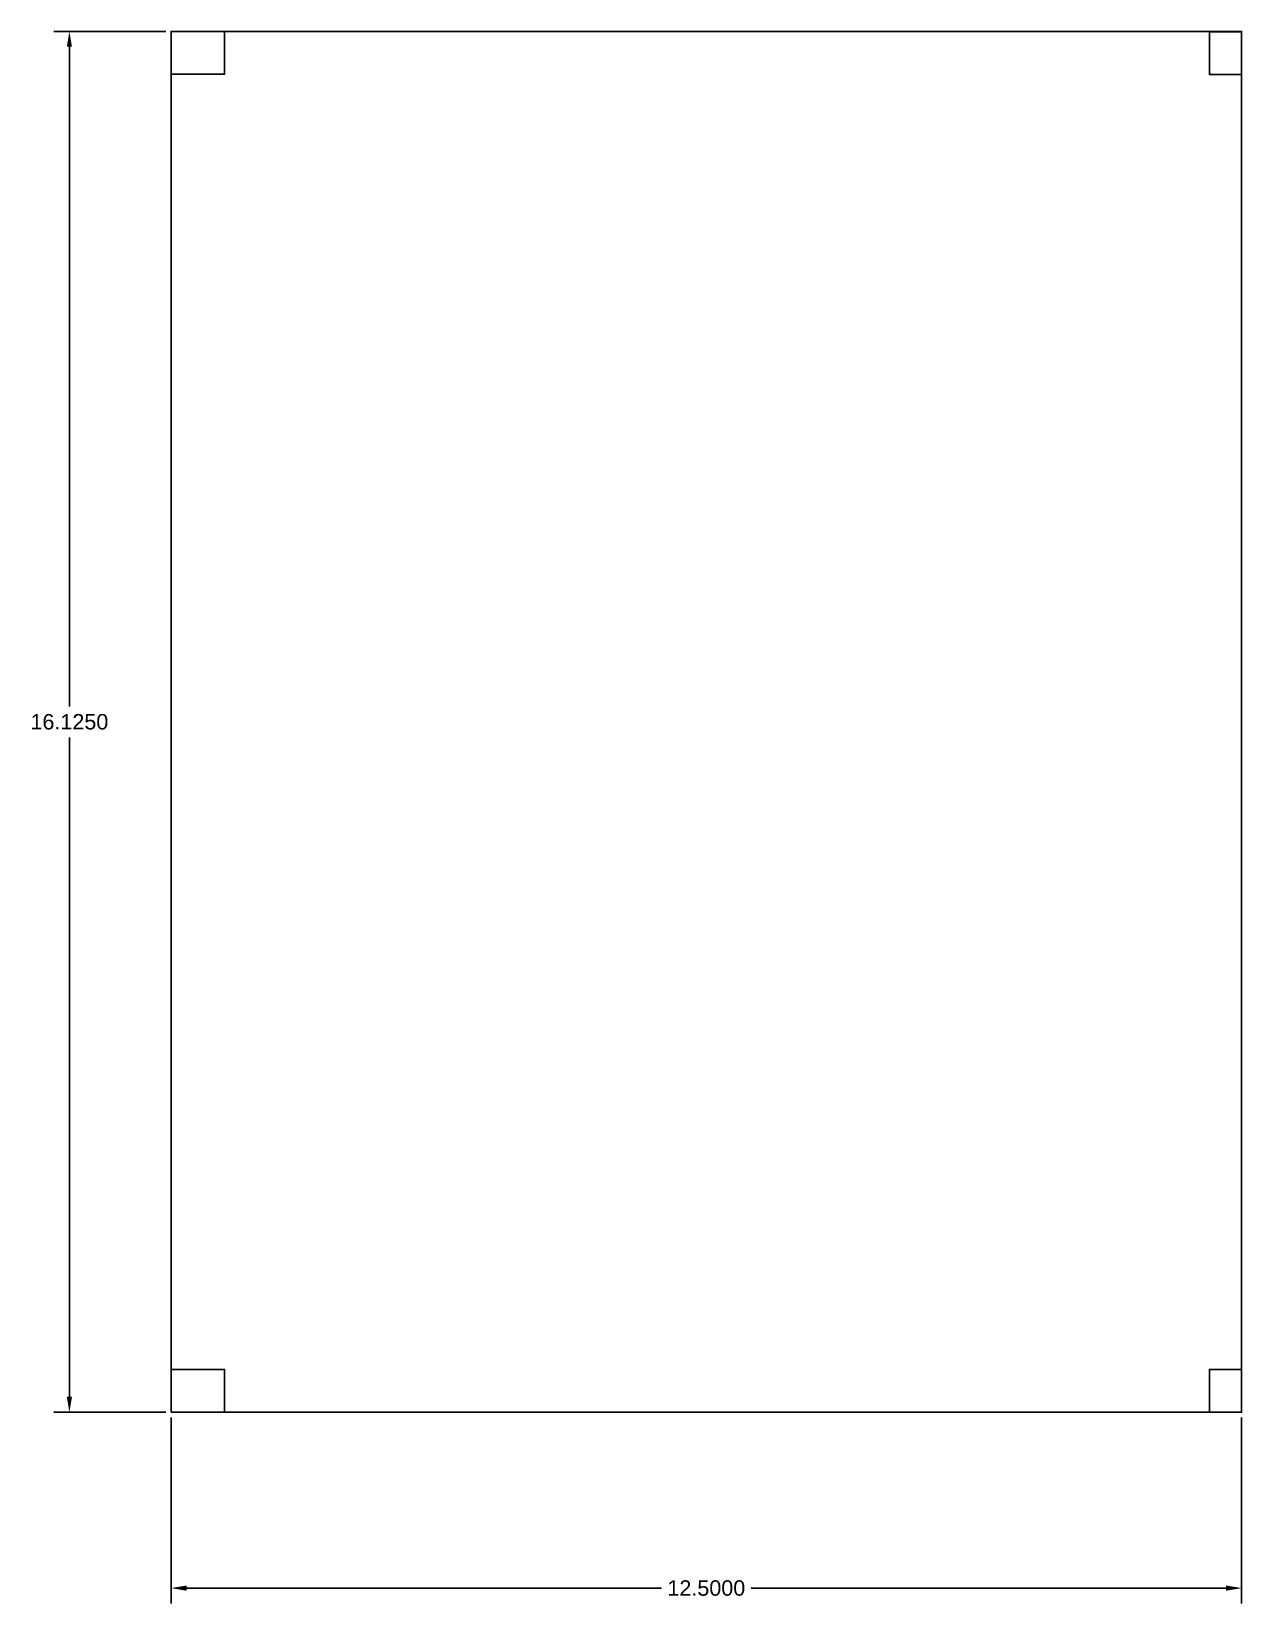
# Model space of a CAD drawing. Header units: inches. Extents: x 2.5 to 16.6, y 31.3 to 49.7.
import ezdxf

# ---------------------------------------------------------------- set-up
doc = ezdxf.new("R2010")
doc.units = ezdxf.units.IN
doc.header["$MEASUREMENT"] = 0
doc.layers.get('0').update_dxf_attribs({"color": 1})
doc.layers.add('dimensions', color=4, linetype='Continuous')
doc.styles.get("Standard").update_dxf_attribs({"font": 'Arial Regular.ttf'})
doc.dimstyles.get("Standard").update_dxf_attribs({"dimtxt": 0.18, "dimasz": 0.18, "dimexe": 0.18, "dimexo": 0.0625, "dimgap": 0.09, "dimtad": 0, "dimtih": 1, "dimtoh": 1, "dimdec": 4, "dimzin": 0, "dimdsep": 46, "dimtxsty": 'Standard', "dimcen": 0.09, "dimadec": 0, "dimazin": 0, "dimtfac": 1, "dimtdec": 4, "dimtofl": 0, "dimtmove": 0, "dimatfit": 3, "dimfxl": 1, "dimtolj": 1, "dimtzin": 0, "dimarcsym": 0})

# ---------------------------------------------------------------- blocks, each defined once
blk = doc.blocks.new('*D9')
at = {"layer": 'Defpoints', "color": 0, "transparency": 16777216}
for p in [(4.101, 33.546), (16.601, 33.546), (16.601, 31.492)]:
    blk.add_point(p, dxfattribs=at)
at = {"layer": 'dimensions', "color": 0, "lineweight": -2, "transparency": 16777216}
for p, q in [((4.101, 33.483), (4.101, 31.312)), ((16.601, 33.483), (16.601, 31.312)), ((4.281, 31.492), (9.826, 31.492)), ((16.421, 31.492), (10.876, 31.492))]:
    blk.add_line(p, q, dxfattribs=at)
at = {"layer": 'dimensions', "color": 0, "transparency": 16777216}
for points in [[(4.281, 31.522), (4.281, 31.462), (4.101, 31.492)], [(16.421, 31.522), (16.421, 31.462), (16.601, 31.492)]]:
    blk.add_solid(points, dxfattribs=at)
at = {"layer": 'dimensions', "color": 0, "transparency": 16777216, "insert": (10.351, 31.492), "char_height": 0.18, "attachment_point": 5}
blk.add_mtext('\\A1;12.5000', dxfattribs=at)
blk = doc.blocks.new('*D14')
at = {"layer": 'Defpoints', "color": 0, "transparency": 16777216}
for p in [(4.101, 49.671), (2.913, 33.546), (4.101, 33.546)]:
    blk.add_point(p, dxfattribs=at)
at = {"layer": 'dimensions', "color": 0, "lineweight": -2, "transparency": 16777216}
for p, q in [((4.039, 49.671), (2.733, 49.671)), ((2.913, 49.491), (2.913, 41.789)), ((2.913, 33.726), (2.913, 41.427)), ((4.039, 33.546), (2.733, 33.546))]:
    blk.add_line(p, q, dxfattribs=at)
at = {"layer": 'dimensions', "color": 0, "transparency": 16777216}
for points in [[(2.883, 49.491), (2.943, 49.491), (2.913, 49.671)], [(2.883, 33.726), (2.943, 33.726), (2.913, 33.546)]]:
    blk.add_solid(points, dxfattribs=at)
at = {"layer": 'dimensions', "color": 0, "transparency": 16777216, "insert": (2.913, 41.608), "char_height": 0.18, "attachment_point": 5}
blk.add_mtext('\\A1;16.1250', dxfattribs=at)

msp = doc.modelspace()

# ---------------------------------------------------------------- linework, layer by layer
for points in [[(4.10101, 49.67073), (4.72601, 49.67073), (4.72601, 49.17073), (4.10101, 49.17073)], [(4.10101, 33.54573), (16.60101, 33.54573), (16.60101, 49.67073), (4.10101, 49.67073)], [(16.60101, 49.66702), (16.22601, 49.66702), (16.22601, 49.16702), (16.60101, 49.16702)], [(4.10101, 33.54573), (4.72601, 33.54573), (4.72601, 34.04573), (4.10101, 34.04573)], [(16.60101, 33.54573), (16.22601, 33.54573), (16.22601, 34.04573), (16.60101, 34.04573)]]:
    msp.add_lwpolyline(points, close=True)

# ---------------------------------------------------------------- dimensions: what is measured, and where the dimension line sits
at = {"layer": 'dimensions'}
dim = msp.add_linear_dim(base=(2.91302, 33.54573), p1=(4.10101, 49.67073), p2=(4.10101, 33.54573), angle=90, dimstyle='Standard', dxfattribs=at)
dim.commit()
dim.dimension.update_dxf_attribs({"geometry": '*D14', "text_midpoint": (2.91302, 41.60823)})
dim = msp.add_linear_dim(base=(16.60101, 31.49166), p1=(4.10101, 33.54573), p2=(16.60101, 33.54573), dimstyle='Standard', dxfattribs=at)
dim.commit()
dim.dimension.update_dxf_attribs({"geometry": '*D9', "text_midpoint": (10.35101, 31.49166)})

doc.saveas('drawing.dxf')
